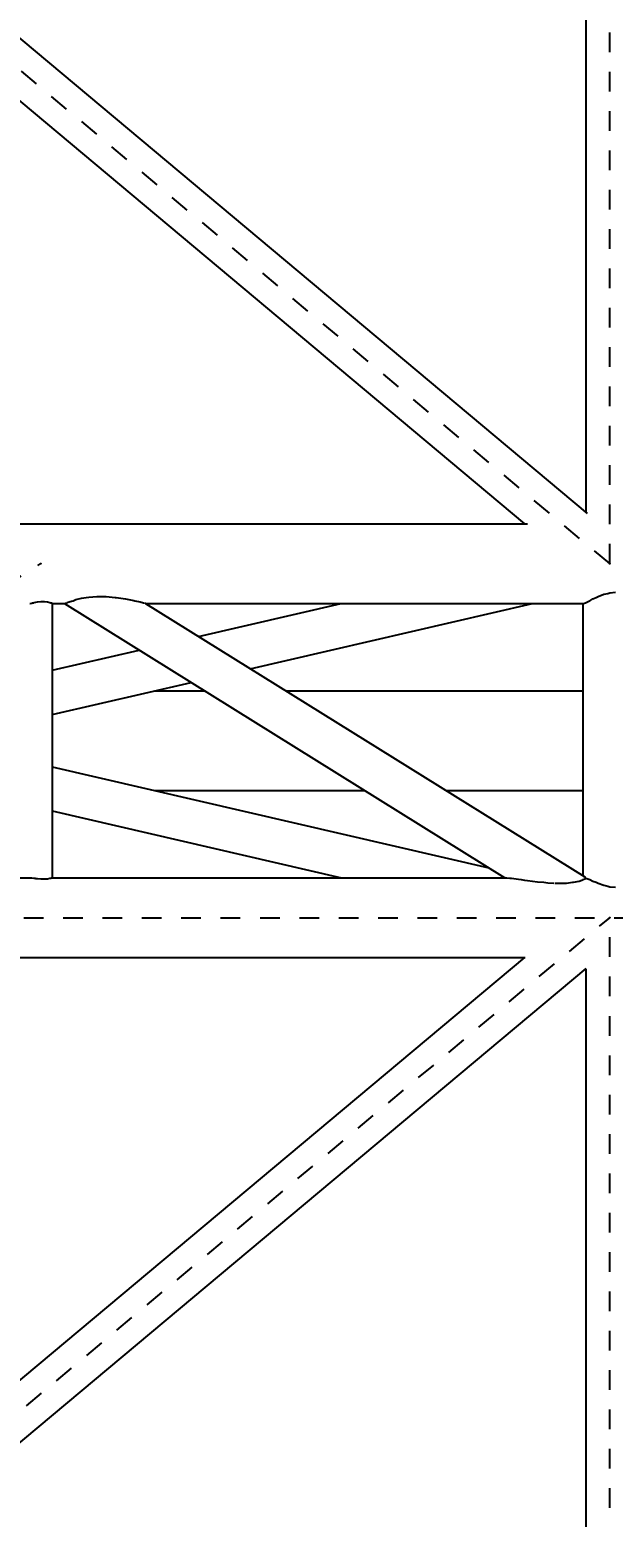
# Model space of a CAD drawing. Header units: millimetres. Extents: x 149919 to 150445, y 136651 to 136866.
# Drawn here: x 150390.6 to 150393.57, y 136771.03 to 136778.59 of the extents above; entities that cross this region are included whole.
import ezdxf

# ---------------------------------------------------------------- set-up
doc = ezdxf.new("R2010")
doc.units = ezdxf.units.MM
doc.header["$LTSCALE"] = 0.25
doc.linetypes.add('CENTER', pattern=[50.8, 31.75, -6.35, 6.35, -6.35])
doc.linetypes.add('XKITLINE00', pattern=[0])
doc.styles.add('ROMANS', font='romans.shx')
doc.dimstyles.new('MD300', dxfattribs={"dimtxt": 2.5, "dimasz": 2.5, "dimexe": 1, "dimexo": 1, "dimgap": 0.5, "dimtad": 1, "dimdec": 1, "dimlfac": 50, "dimrnd": 0.5, "dimdsep": 46, "dimtxsty": 'ROMANS', "dimcen": 1, "dimclrd": 146, "dimclre": 146, "dimclrt": 30, "dimadec": 1, "dimazin": 2, "dimtfac": 1, "dimtdec": 1, "dimtmove": 0, "dimatfit": 1, "dimfxl": 1, "dimtolj": 1, "dimtzin": 0, "dimlwd": -1, "dimlwe": -1, "dimarcsym": 0})

# ---------------------------------------------------------------- blocks, each defined once
blk = doc.blocks.new('çatıı')
at = {"color": 8, "linetype": 'CENTER'}
for p, q in [((25173.61, 12550.27), (23430, 14010.27)), ((25173.61, 12550.27), (25173.61, 14010.27)), ((24593.95, 12370.27), (24884.52, 12550.27)), ((24340.44, 11672.63), (25173.61, 12370.27)), ((24815.89, 12370.27), (26261.34, 12370.27)), ((25173.61, 10910.27), (25173.61, 12370.27))]:
    blk.add_line(p, q, dxfattribs=at)
at = {"color": 8, "linetype": 'XKITLINE00'}
for p, q in [((25161.43, 13984.18), (25161.43, 12576.36)), ((24320.78, 13280.27), (25162.16, 12575.75)), ((24301.8, 13264.39), (25130.39, 12570.57)), ((24815.89, 12570.57), (25131.8, 12570.57)), ((24882.76, 12530.82), (24884.52, 12531)), ((24884.52, 12531), (24886.28, 12531.02)), ((24886.28, 12531.02), (24887.87, 12530.88)), ((24898.27, 12530.59), (24900.01, 12531.23)), ((24900.01, 12531.23), (24900.85, 12531.41)), ((24900.85, 12531.41), (24902.27, 12532.03)), ((24902.27, 12532.03), (24905.25, 12532.74)), ((24905.25, 12532.74), (24907.53, 12533.02)), ((24907.53, 12533.02), (24908.86, 12533.29)), ((24908.86, 12533.29), (24913.03, 12533.58)), ((24913.03, 12533.58), (24917.76, 12533.47)), ((24917.76, 12533.47), (24922.22, 12533.02)), ((24922.22, 12533.02), (24922.78, 12532.98)), ((24922.78, 12532.98), (24927.46, 12532.38)), ((24927.46, 12532.38), (24931.78, 12531.55)), ((24931.78, 12531.55), (24932.33, 12531.41)), ((24932.33, 12531.41), (24934.99, 12530.89)), ((25161.37, 12530.37), (25162.94, 12531.2)), ((25162.94, 12531.2), (25163.52, 12531.41)), ((25163.52, 12531.41), (25165.1, 12532.34)), ((25165.1, 12532.34), (25166.77, 12533.02)), ((25166.77, 12533.02), (25167.69, 12533.56)), ((25167.69, 12533.56), (25170.57, 12534.7)), ((25170.57, 12534.7), (25172.59, 12535.15)), ((25172.59, 12535.15), (25173.61, 12535.48)), ((25173.61, 12535.48), (25176.65, 12535.74)), ((24878.88, 12529.98), (24878.99, 12529.94)), ((24878.88, 12529.97), (24879.04, 12529.97)), ((24878.99, 12529.94), (24879.1, 12530.02)), ((24879.1, 12530.02), (24879.91, 12530.24)), ((24879.91, 12530.24), (24880.21, 12530.28)), ((24880.25, 12530.29), (24880.88, 12530.38)), ((24880.88, 12530.38), (24881.17, 12530.48)), ((24881.17, 12530.48), (24882.76, 12530.82)), ((24887.87, 12530.88), (24889.13, 12530.57)), ((24889.13, 12530.57), (24889.5, 12530.38)), ((24889.5, 12530.38), (24889.94, 12530.28)), ((24889.94, 12530.28), (24890.22, 12530.08)), ((24890.22, 12530.08), (24890.22, 12390.55)), ((24890.22, 12529.97), (24896.79, 12529.97)), ((24896.48, 12529.97), (24896.49, 12529.97)), ((24896.49, 12529.97), (24896.74, 12529.94)), ((24896.49, 12529.97), (25120.36, 12390.57)), ((24896.74, 12529.94), (24897.06, 12530.17)), ((24897.06, 12530.17), (24898.05, 12530.37)), ((24898.05, 12530.37), (24898.27, 12530.59)), ((24934.99, 12530.89), (24936.7, 12530.37)), ((24936.7, 12530.37), (24937.1, 12530.3)), ((24937.14, 12530.28), (24937.72, 12530.01)), ((24937.72, 12530.01), (25161.05, 12390.95)), ((24937.77, 12529.97), (25160.29, 12529.97)), ((24964.64, 12513.24), (25037.08, 12529.97)), ((24990.97, 12496.85), (25134.37, 12529.97)), ((25159.96, 12529.97), (25159.96, 12391.63)), ((25160.18, 12529.97), (25160.26, 12529.94)), ((25160.3, 12529.99), (25160.26, 12529.94)), ((25160.3, 12529.99), (25161.31, 12530.36)), ((25161.31, 12530.36), (25161.37, 12530.37)), ((24890.22, 12496.05), (24934.52, 12506.29)), ((24890.22, 12473.58), (24960.85, 12489.89)), ((24942.59, 12485.67), (24967.62, 12485.67)), ((25008.92, 12485.67), (25159.96, 12485.67)), ((24890.22, 12446.92), (25112.23, 12395.64)), ((24942.36, 12434.87), (25049.21, 12434.87)), ((25090.5, 12434.87), (25159.96, 12434.87)), ((24890.22, 12424.55), (25037.31, 12390.57)), ((24815.89, 12390.57), (24879.13, 12390.57)), ((24878.95, 12390.57), (24878.99, 12390.61)), ((24878.99, 12390.61), (24879.1, 12390.58)), ((24879.1, 12390.58), (24879.91, 12390.49)), ((24879.91, 12390.49), (24880.88, 12390.43)), ((24880.88, 12390.43), (24881.17, 12390.35)), ((24881.17, 12390.35), (24881.71, 12390.27)), ((24881.78, 12390.26), (24882.76, 12390.1)), ((24882.76, 12390.1), (24884.52, 12389.96)), ((24884.52, 12389.96), (24886.28, 12389.94)), ((24886.28, 12389.94), (24887.87, 12390.05)), ((24887.87, 12390.05), (24889.05, 12390.27)), ((24889.05, 12390.27), (24889.13, 12390.28)), ((24889.13, 12390.28), (24889.51, 12390.43)), ((24889.51, 12390.43), (24889.94, 12390.47)), ((24889.94, 12390.47), (24890.22, 12390.55)), ((24890.22, 12390.57), (25120.84, 12390.57)), ((25120.46, 12390.57), (25120.51, 12390.61)), ((25120.51, 12390.61), (25120.83, 12390.57)), ((25120.86, 12390.57), (25121.35, 12390.52)), ((25121.35, 12390.52), (25122.81, 12390.43)), ((25122.81, 12390.43), (25123.63, 12390.27)), ((25123.63, 12390.27), (25123.66, 12390.27)), ((25123.66, 12390.27), (25127.2, 12389.78)), ((25127.2, 12389.78), (25128.57, 12389.64)), ((25128.57, 12389.64), (25130.33, 12389.35)), ((25130.45, 12389.33), (25131.81, 12389.11)), ((25131.81, 12389.11), (25136.9, 12388.51)), ((25136.9, 12388.51), (25140.06, 12388.26)), ((25140.06, 12388.26), (25142.17, 12388.02)), ((25142.17, 12388.02), (25145.26, 12387.86)), ((25145.78, 12387.83), (25147.23, 12387.76)), ((25147.23, 12387.76), (25151.63, 12387.85)), ((25151.64, 12387.85), (25154.76, 12388.26)), ((25154.76, 12388.26), (25155.16, 12388.29)), ((25155.16, 12388.29), (25158.05, 12388.8)), ((25158.05, 12388.8), (25159.46, 12389.33)), ((25159.51, 12389.35), (25159.92, 12389.51)), ((25160.04, 12389.64), (25159.92, 12389.51)), ((25160.04, 12389.64), (25161.22, 12390.03)), ((25160.34, 12391.39), (25160.98, 12391.04)), ((25160.93, 12391.02), (25161.04, 12390.97)), ((25160.98, 12391.04), (25161.31, 12390.59)), ((25161.35, 12390.26), (25161.22, 12390.03)), ((25161.31, 12390.59), (25161.51, 12390.37)), ((25161.46, 12390.43), (25161.36, 12390.27)), ((25161.51, 12390.37), (25162.94, 12389.79)), ((25162.94, 12389.79), (25163.52, 12389.63)), ((25163.52, 12389.63), (25165.1, 12388.83)), ((25165.1, 12388.83), (25166.78, 12388.24)), ((25166.78, 12388.24), (25167.69, 12387.76)), ((25167.69, 12387.76), (25170.57, 12386.73)), ((25170.57, 12386.73), (25172.6, 12386.31)), ((25172.6, 12386.31), (25173.61, 12386.02)), ((25173.61, 12386.02), (25176.65, 12385.77)), ((24332.78, 11682.05), (25130.45, 12349.97)), ((24815.89, 12349.97), (25130.67, 12349.97)), ((24348.11, 11663.21), (25161.59, 12344.38)), ((25161.43, 12344.24), (25161.43, 10936.3))]:
    blk.add_line(p, q, dxfattribs=at)
for centre in [(24884.52, 12550.27), (25173.61, 12550.27), (25173.61, 12550.27), (25173.61, 12370.27), (25173.61, 12370.27)]:
    blk.add_circle(centre, 0.05, dxfattribs=at)
blk = doc.blocks.new('*D12')
at = {"color": 146, "transparency": 16777216}
for p, q in [((150392.2596, 136781.1776), (150399.081, 136781.1776)), ((150398.081, 136778.6776), (150398.081, 136738.6776)), ((150392.2596, 136736.1776), (150399.081, 136736.1776))]:
    blk.add_line(p, q, dxfattribs=at)
for points in [[(150397.6644, 136778.6776), (150398.4977, 136778.6776), (150398.081, 136781.1776)], [(150397.6644, 136738.6776), (150398.4977, 136738.6776), (150398.081, 136736.1776)]]:
    blk.add_solid(points, dxfattribs=at)
at = {"layer": 'DEFPOINTS', "color": 0, "transparency": 16777216}
for p in [(150391.2596, 136781.1776), (150391.2596, 136736.1776), (150398.081, 136736.1776)]:
    blk.add_point(p, dxfattribs=at)
at = {"color": 1, "transparency": 16777216, "insert": (150396.331, 136758.6776), "char_height": 2.5, "attachment_point": 5, "rotation": 90, "style": 'ROMANS'}
blk.add_mtext('\\A1;45', dxfattribs=at)

msp = doc.modelspace()

# ---------------------------------------------------------------- block references
at = {"xscale": 0.009999943142843078, "yscale": 0.009999943142843078, "zscale": 0.009999943142843078}
msp.add_blockref('çatıı', (150141.8141, 136650.3731), dxfattribs=at)

# ---------------------------------------------------------------- dimensions: what is measured, and where the dimension line sits
dim = msp.add_aligned_dim(p1=(150391.2596, 136781.1776), p2=(150391.2596, 136736.1776), distance=6.8214, dimstyle='MD300', override={"dimdec": 2, "dimlfac": 1, "dimrnd": 0.05, "dimclrt": 1})
dim.commit()
dim.dimension.update_dxf_attribs({"geometry": '*D12', "text_midpoint": (150396.331, 136758.6776)})

doc.saveas('drawing.dxf')
